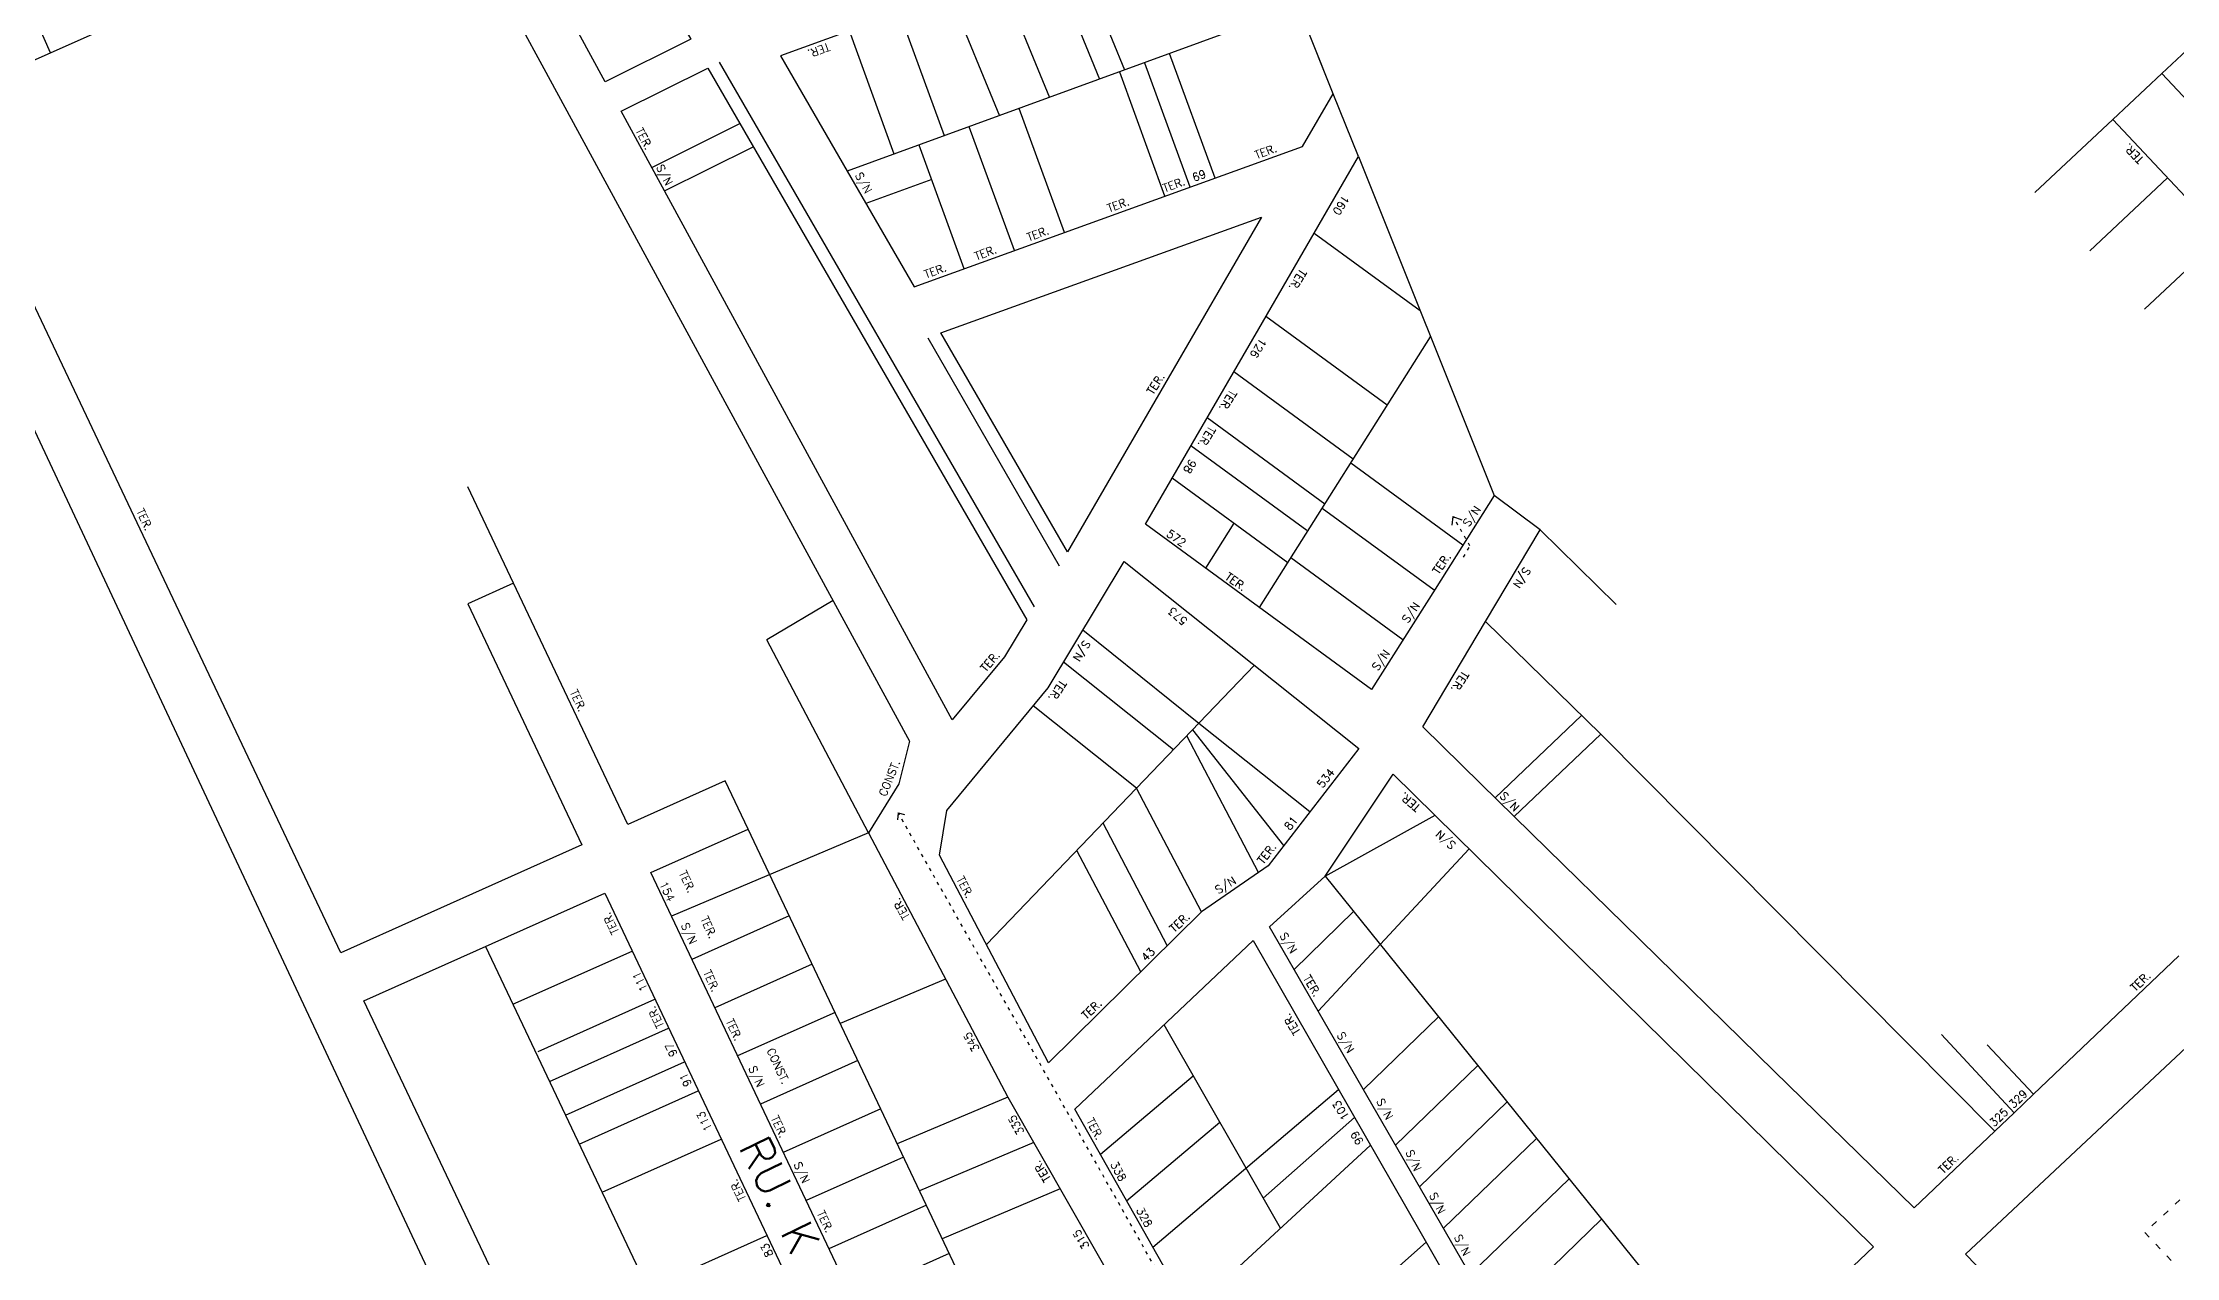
# Model space of a CAD drawing. Extents: x 714896 to 749292, y 8417558 to 8447149.
# Drawn here: x 741279.3 to 741679.3, y 8428867.6 to 8429095.2 of the extents above; entities that cross this region are included whole.
import ezdxf

# ---------------------------------------------------------------- set-up
doc = ezdxf.new("R2010")
doc.units = 0
doc.header["$MEASUREMENT"] = 0
doc.linetypes.add('ACAD_ISO03W100', pattern=[30, 12, -18])
for name, color, linetype in [('LOTE', 7, 'CONTINUOUS'), ('MEIO_FIO', 24, 'CONTINUOUS'), ('NUM-PORTA', 7, 'CONTINUOUS'), ('QUADRA', 6, 'CONTINUOUS'), ('TEXTO', 7, 'CONTINUOUS'), ('TEXTODERUA', 3, 'CONTINUOUS')]:
    doc.layers.add(name, color=color, linetype=linetype)
doc.styles.add('ROMANS', font='ROMANS.SHX', dxfattribs={"height": 1.5})

msp = doc.modelspace()

# ---------------------------------------------------------------- linework, layer by layer
at = {"layer": 'LOTE', "color": 7}
for p, q in [((741691.16, 8429103.14, -1.56), (741676.56, 8429089.47)), ((741667.34, 8429080.83), (741652.74, 8429067.16, 1.56)), ((741677.62, 8429069.91), (741663.02, 8429056.24, 1.56)), ((741687.89, 8429058.98), (741673.29, 8429045.31, 1.56)), ((741434.05, 8428947.19), (741397.12, 8428931.57)), ((741546.7, 8428944.14), (741518.38, 8428913.77)), ((741419.23, 8428931.6), (741400.97, 8428923.44)), ((741525, 8428932.45), (741513.88, 8428921.56)), ((741362.27, 8428925.87), (741418.07, 8428808.3)), ((741367.41, 8428915.04), (741389.75, 8428925.02)), ((741423.52, 8428922.56), (741405.25, 8428914.4)), ((741448.52, 8428919.77), (741428.79, 8428911.43)), ((741372.17, 8428906.22), (741394.04, 8428915.99)), ((741427.8, 8428913.52), (741409.54, 8428905.36)), ((741374.27, 8428900.59), (741396.61, 8428910.57)), ((741540.95, 8428912.66), (741526.88, 8428899.05)), ((741377.27, 8428894.27), (741399.6, 8428904.24)), ((741432.08, 8428904.48), (741413.82, 8428896.32)), ((741477.54, 8428886.94), (741494.95, 8428901.65)), ((741548.29, 8428903.56), (741532.88, 8428888.65)), ((741379.85, 8428888.85), (741402.17, 8428898.82)), ((741460.19, 8428897.66), (741439.47, 8428888.9)), ((741487.38, 8428869.53), (741522.2, 8428899.05)), ((741436.37, 8428895.44), (741418.11, 8428887.29)), ((741508.09, 8428878.72), (741525.19, 8428893.85)), ((741553.79, 8428896.74), (741537.38, 8428880.86)), ((741384.13, 8428879.81), (741406.46, 8428889.78)), ((741482.46, 8428878.24), (741499.92, 8428892.98)), ((741559.29, 8428889.91), (741541.88, 8428873.07)), ((741440.65, 8428886.4), (741422.39, 8428878.25)), ((741465.06, 8428889.12), (741443.65, 8428880.07)), ((741494.27, 8428857.34), (741528.2, 8428888.66)), ((741565.41, 8428882.33), (741546.88, 8428864.41)), ((741444.94, 8428877.37), (741426.67, 8428869.21)), ((741470.02, 8428880.43), (741447.91, 8428871.09)), ((741571.52, 8428874.75), (741551.88, 8428855.75)), ((741392.71, 8428861.74), (741415.02, 8428871.71)), ((741504.11, 8428839.93), (741538.6, 8428870.46)), ((741449.22, 8428868.33), (741430.96, 8428860.17))]:
    msp.add_line(p, q, dxfattribs=at)
for points in [[(741260.59, 8429084.44), (741280.71, 8429093.34), (741297.17, 8429100.62), (741314.54, 8429108.31), (741333.76, 8429116.81)], [(741468.11, 8429111), (741477.41, 8429088.41)], [(741472.82, 8429112.69), (741482.1, 8429090.15)], [(741280.71, 8429093.34), (741275.51, 8429105.27)], [(741458.71, 8429107.6), (741468.02, 8429084.98)], [(741514.67, 8429102.03), (741430.11, 8429071.13)], [(741449.3, 8429104.21), (741458.63, 8429081.55)], [(741438.92, 8429074.35), (741430.49, 8429097.42)], [(741448.31, 8429077.78), (741439.89, 8429100.81)], [(741499.07, 8429069.85), (741490.53, 8429093.21)], [(741489.66, 8429066.46), (741481.17, 8429089.7)], [(741494.36, 8429068.16), (741485.87, 8429091.4)], [(741470.85, 8429059.67), (741462.35, 8429082.91)], [(741461.44, 8429056.28), (741452.96, 8429079.48)], [(741452.04, 8429052.88), (741443.57, 8429076.04)], [(741525.92, 8429073.87), (741551.35, 8429010.38)], [(741445.94, 8429069.57), (741433.61, 8429065.07)], [(741537.5, 8429044.96), (741517.6, 8429059.5)], [(741531.34, 8429027.29), (741508.57, 8429043.93)], [(741507.39, 8428989.37), (741539.44, 8429040.11)], [(741524.96, 8429017.18), (741502.55, 8429033.55)], [(741519.63, 8429008.75), (741497.54, 8429024.9)], [(741516.23, 8429003.85), (741494.53, 8429019.71)], [(741512.72, 8428997.79), (741491.02, 8429013.65)], [(741545.47, 8429001.08), (741524.48, 8429016.42)], [(741367.56, 8428993.93), (741358.99, 8429012)], [(741540.13, 8428992.63), (741519.14, 8429007.97)], [(741543.65, 8429006.47), (741543.44, 8429004.8)], [(741543.65, 8429006.47), (741545.28, 8429005.84)], [(741497.3, 8428996.74), (741502.63, 8429005.17)], [(741559.98, 8429003.96), (741574.27, 8428989.97)], [(741534.26, 8428983.33), (741513.27, 8428998.67)], [(741427.44, 8428990.71), (741415.05, 8428983.35)], [(741549.75, 8428986.77), (741571.35, 8428965.63)], [(741434.05, 8428947.19), (741415.05, 8428983.35)], [(741496, 8428967.68), (741474.27, 8428985.15)], [(741456.22, 8428926.22), (741506.43, 8428978.56)], [(741491.24, 8428962.72), (741470.66, 8428979.15)], [(741484.32, 8428955.51), (741464.97, 8428970.96)], [(741507.19, 8428939.75), (741493.74, 8428965.33)], [(741511.94, 8428944.8), (741494.85, 8428966.49)], [(741516.83, 8428951.13), (741496, 8428967.68)], [(741551.58, 8428953.71), (741567.77, 8428969.13)], [(741555.15, 8428950.21), (741571.35, 8428965.63)], [(741645.21, 8428891.28), (741571.35, 8428965.63)], [(741496.5, 8428932.35), (741484.32, 8428955.51)], [(741519.69, 8428939.03), (741540.29, 8428950.45)], [(741475.01, 8428817.96), (741461.84, 8428841.71), (741411.52, 8428947.87)], [(741490.09, 8428926.03), (741478.04, 8428948.96)], [(741485.11, 8428921.11), (741473.15, 8428943.87)], [(741519.69, 8428939.03), (741595.99, 8428844.4)], [(741511.32, 8428873.08), (741489.49, 8428911.17)], [(741648.83, 8428894.72), (741635.2, 8428909.36)], [(741652.45, 8428898.17), (741643.82, 8428907.44)]]:
    msp.add_lwpolyline(points, dxfattribs=at)
at = {"layer": 'LOTE', "color": 7, "linetype": 'CONTINUOUS'}
for points in [[(741393.47, 8429071.83), (741409.94, 8429080.06)], [(741395.86, 8429067.44), (741412.45, 8429075.73)]]:
    msp.add_lwpolyline(points, dxfattribs=at)
at = {"layer": 'LOTE', "color": 7, "linetype": 'ACAD_ISO03W100', "ltscale": 0.05}
msp.add_lwpolyline([(741545.62, 8428998.81), (741546.83, 8429000.94), (741543.65, 8429006.47)], dxfattribs=at)
at = {"layer": 'LOTE', "color": 3}
for points in [[(741439.66, 8428950.9), (741439.49, 8428949.6)], [(741439.66, 8428950.9), (741440.81, 8428950.6)]]:
    msp.add_lwpolyline(points, dxfattribs=at)
at = {"layer": 'LOTE', "color": 3, "linetype": 'ACAD_ISO03W100', "ltscale": 0.05}
msp.add_lwpolyline([(741491.56, 8428859.08), (741439.66, 8428950.9)], dxfattribs=at)
at = {"layer": 'LOTE', "color": 7, "linetype": 'ACAD_ISO03W100', "ltscale": 0.1, "elevation": 549.51}
msp.add_lwpolyline([(741700.81, 8428843.19), (741722.71, 8428863.69), (741695.24, 8428892.77), (741673.34, 8428872.27)], close=True, dxfattribs=at)
at = {"layer": 'MEIO_FIO'}
for points in [[(741465.22, 8428989.52), (741406.17, 8429091.58)], [(741445.19, 8429039.95), (741469.82, 8428997.19)]]:
    msp.add_lwpolyline(points, dxfattribs=at)
at = {"layer": 'QUADRA'}
for points in [[(741384.74, 8429087.87), (741358.89, 8429135.36), (741374.64, 8429141.08), (741400.79, 8429095.89), (741384.74, 8429087.87)], [(741515.46, 8429075.77), (741521.2, 8429085.65), (741521.2, 8429085.65), (741505.68, 8429124.56), (741449.3, 8429104.21), (741439.89, 8429100.81), (741430.49, 8429097.42), (741417.59, 8429092.76), (741430.11, 8429071.13), (741442.63, 8429049.49), (741515.46, 8429075.77)], [(741449.78, 8428968.36), (741387.73, 8429082.37), (741403.93, 8429090.46), (741463.76, 8428987.06), (741459.6, 8428980.15), (741449.78, 8428968.36)], [(741447.64, 8429040.83), (741507.78, 8429062.53), (741471.36, 8428999.84)], [(741467.85, 8428904.09), (741447.41, 8428942.97), (741448.78, 8428951.36), (741467.78, 8428974.36), (741482, 8428998), (741526, 8428963), (741509, 8428941), (741496.5, 8428932.35), (741467.85, 8428904.09)], [(741622.45, 8428869.6), (741581.5, 8428830.61), (741544.05, 8428794.97), (741526.88, 8428813.14), (741549.95, 8428835.15), (741558.88, 8428843.62), (741509.27, 8428929.53), (741519.69, 8428939.03), (741532.45, 8428958.17), (741622.45, 8428869.6)], [(741456.51, 8428800.21), (741420.93, 8428766.08), (741399.26, 8428789.63), (741339.45, 8428915.67), (741384.62, 8428935.85), (741436.44, 8428826.53), (741456.51, 8428800.21)], [(741472.78, 8428895.36), (741506.2, 8428926.97), (741550.6, 8428849.53), (741549.51, 8428841.6), (741536.48, 8428829.19), (741523.45, 8428816.77), (741517.96, 8428822.58), (741508.05, 8428832.97), (741508.05, 8428832.97)]]:
    msp.add_lwpolyline(points, close=True, dxfattribs=at)
for points in [[(741350.38, 8429132.29), (741373.19, 8429090.39), (741407.55, 8429027.26), (741441.78, 8428964.36), (741439.78, 8428956.36), (741434.05, 8428947.19), (741460.19, 8428897.66), (741494.79, 8428837), (741494.79, 8428837), (741494.79, 8428837), (741463.72, 8428807.14), (741443.57, 8428833.55), (741393.26, 8428939.71), (741411.52, 8428947.87), (741407.24, 8428956.9), (741388.98, 8428948.75), (741367.56, 8428993.93), (741358.95, 8428990.08), (741380.36, 8428944.9), (741335.16, 8428924.71), (741272.87, 8429056.14)], [(741679.71, 8428924.13), (741652.45, 8428898.17), (741648.83, 8428894.72), (741645.21, 8428891.28), (741630.08, 8428876.87), (741603.89, 8428902.51), (741575.67, 8428930.13), (741561.39, 8428944.11), (741548.88, 8428956.35), (741538, 8428967), (741549.75, 8428986.77), (741559.98, 8429003.96), (741551.35, 8429010.38), (741540.28, 8428992.85), (741528.39, 8428974.03), (741486, 8429005), (741507.23, 8429041.63), (741525.92, 8429073.87), (741521.2, 8429085.65), (741504.76, 8429126.88)], [(741725.55, 8429037.38), (741676.56, 8429089.47), (741667.34, 8429080.83), (741715.98, 8429029.12)], [(741349.17, 8428754.56), (741349.17, 8428754.56), (741386.45, 8428790.9), (741338.48, 8428893.09), (741263.77, 8429052.23)]]:
    msp.add_lwpolyline(points, dxfattribs=at)
at = {"layer": 'QUADRA', "color": 6}
msp.add_lwpolyline([(741842.76, 8428890.8), (741725.33, 8428779.89), (741639.74, 8428868.19), (741760.88, 8428981.65), (741842.76, 8428890.8)], close=True, dxfattribs=at)

# ---------------------------------------------------------------- texts
at = {"layer": 'NUM-PORTA', "color": 7, "style": 'ROMANS'}
for s, height, rotation, p in [('S/N', 1.5, 297.4719, (741394.22, 8429071.92)), ('S/N', 1.5, 299.9356, (741431.49, 8429070.39)), ('69', 1.5, 19.9461, (741495.1, 8429069.18)), ('160', 1.5, 238.2412, (741523.06, 8429066.81)), ('126', 1.5, 238.2412, (741507.54, 8429040.03)), ('98', 1.5, 238.2412, (741494.36, 8429017.3)), ('S/N', 1.5, 55.3453, (741546.6, 8429004.37)), ('572', 1.5, 324.675, (741489.78, 8429002.88)), ('S/N', 1.5, 237.3227, (741557.06, 8428997.13)), ('573', 1.5, 139.0424, (741494.01, 8428987.06)), ('S/N', 1.5, 55.3453, (741535.2, 8428986.33)), ('S/N', 1.5, 238.2394, (741474.5, 8428983.42)), ('S/N', 1.5, 55.3453, (741529.58, 8428977.43)), ('534', 1.5, 51.4463, (741519.19, 8428955.43)), ('S/N', 1.5, 315.1199, (741552.29, 8428953.96)), ('81', 1.5, 51.4463, (741513.07, 8428947.51)), ('S/N', 1.5, 138.0557, (741544.32, 8428945.05)), ('S/N', 1.5, 31.704, (741499.63, 8428935.65)), ('43', 1.5, 44.9171, (741486.12, 8428922.94)), ('345', 1.498, 119.1812, (741454.97, 8428906.65)), ('S/N', 1.5, 301.0158, (741521.81, 8428909.27)), ('S/N', 1.5, 297.8957, (741529.25, 8428896.88)), ('335', 1.498, 119.1812, (741463.34, 8428891.1)), ('103', 1.498, 121.3907, (741524.29, 8428893.9)), ('99', 1.498, 121.3907, (741526.94, 8428889.29)), ('S/N', 1.5, 294.6701, (741534.72, 8428887.36)), ('S/N', 1.5, 296.6829, (741539.14, 8428879.29)), ('315', 1.498, 121.3907, (741475.55, 8428869.71)), ('S/N', 1.5, 297.2575, (741543.8, 8428871.42))]:
    msp.add_text(s, height=height, rotation=rotation, dxfattribs=at).set_placement(p)
at = {"layer": 'NUM-PORTA', "style": 'ROMANS'}
for s, height, rotation, p in [('154', 1.499, 294.6463, (741394.86, 8428937.62)), ('S/N', 1.499, 294.6463, (741398.9, 8428929.89)), ('S/N', 1.5, 301.6706, (741511.08, 8428927.92)), ('111', 1.5, 115.3862, (741392.73, 8428917.87, 272.47)), ('97', 1.5, 115.3862, (741398.31, 8428905.66, 272.47)), ('91', 1.5, 115.3862, (741400.99, 8428900.05, 272.47)), ('S/N', 1.499, 294.6463, (741411.54, 8428903.08)), ('329', 1.499, 43.764, (741648.71, 8428895.44)), ('113', 1.5, 115.3862, (741404.8, 8428891.66, 272.47)), ('325', 1.499, 43.764, (741645.09, 8428892)), ('S/N', 1.499, 294.6463, (741420.03, 8428885.08)), ('338', 1.5, 298.1395, (741479.36, 8428885.1)), ('328', 1.5, 298.1395, (741484.22, 8428876.49)), ('83', 1.5, 115.3862, (741416.27, 8428868.11, 272.47))]:
    msp.add_text(s, height=height, rotation=rotation, dxfattribs=at).set_placement(p)
at = {"layer": 'TEXTO', "color": 7, "style": 'ROMANS'}
for s, height, rotation, p in [('TER.', 1.5, 199.9461, (741426.49, 8429095.22)), ('TER.', 1.5, 297.4719, (741390.38, 8429078.77)), ('TER.', 1.5, 19.9461, (741506.81, 8429073.4)), ('TER.', 1.501, 133.4891, (741673.27, 8429073.45)), ('TER.', 1.5, 19.9461, (741489.59, 8429067.19)), ('TER.', 1.5, 19.9461, (741479.14, 8429063.42)), ('TER.', 1.5, 19.9461, (741464.08, 8429057.98)), ('TER.', 1.5, 19.9461, (741444.85, 8429051.04)), ('TER.', 1.5, 19.9461, (741454.28, 8429054.44)), ('TER.', 1.5, 238.2412, (741515.02, 8429052.95)), ('TER.', 1.5, 57.5461, (741487.4, 8429029.11)), ('TER.', 1.5, 238.2412, (741501.92, 8429030.33)), ('TER.', 1.5, 238.2412, (741497.97, 8429023.52)), ('TER.', 1.5, 55.3453, (741540.96, 8428995.44)), ('TER.', 1.5, 324.675, (741500.79, 8428994.83)), ('TER.', 1.5, 48.9211, (741456.06, 8428977.18)), ('TER.', 1.5, 237.3227, (741545.48, 8428977.66)), ('TER.', 1.5, 236.7131, (741470.02, 8428975.95)), ('CONST.', 1.498, 67.661, (741437.34, 8428953.84)), ('TER.', 1.5, 139.1342, (741537.69, 8428952.14)), ('TER.', 1.5, 52.7271, (741508.06, 8428941.16)), ('TER.', 1.5, 297.7618, (741450.52, 8428938.51)), ('TER.', 1.498, 119.1812, (741441.89, 8428931.42)), ('TER.', 1.5, 43.6246, (741491.4, 8428928.37)), ('TER.', 1.5, 43.6246, (741474.91, 8428912.11)), ('TER.', 1.498, 121.3907, (741515.14, 8428909.87))]:
    msp.add_text(s, height=height, rotation=rotation, dxfattribs=at).set_placement(p)
at = {"layer": 'TEXTO', "style": 'ROMANS'}
for s, height, rotation, p in [('TER.', 1.499, 294.6463, (741296.8, 8429007.49)), ('TER.', 1.499, 294.6463, (741378.08, 8428973.58)), ('TER.', 1.499, 294.6463, (741398.52, 8428939.64)), ('TER.', 1.5, 115.3862, (741387.34, 8428928.58, 272.47)), ('TER.', 1.499, 294.6463, (741402.54, 8428931.08)), ('TER.', 1.499, 294.6463, (741403.05, 8428921.04)), ('TER.', 1.5, 300.931, (741515.51, 8428919.94)), ('TER.', 1.499, 43.764, (741671.54, 8428917.3)), ('TER.', 1.5, 115.3862, (741395.78, 8428911, 272.47)), ('TER.', 1.499, 294.6463, (741407.32, 8428911.89)), ('CONST.', 1.499, 294.6463, (741414.97, 8428906.41)), ('TER.', 1.499, 294.6463, (741415.76, 8428893.73)), ('TER.', 1.5, 298.1395, (741474.87, 8428893.21)), ('TER.', 1.498, 121.5728, (741468.33, 8428882.31)), ('TER.', 1.499, 43.764, (741635.53, 8428883.17)), ('TER.', 1.5, 115.3862, (741411.16, 8428878.59, 272.47)), ('TER.', 1.499, 294.6463, (741424.39, 8428875.94))]:
    msp.add_text(s, height=height, rotation=rotation, dxfattribs=at).set_placement(p)
at = {"layer": 'TEXTODERUA', "style": 'ROMANS'}
msp.add_text('RU. K', height=6, rotation=296.0849, dxfattribs=at).set_placement((741409.62, 8428888.39))

doc.saveas('drawing.dxf')
